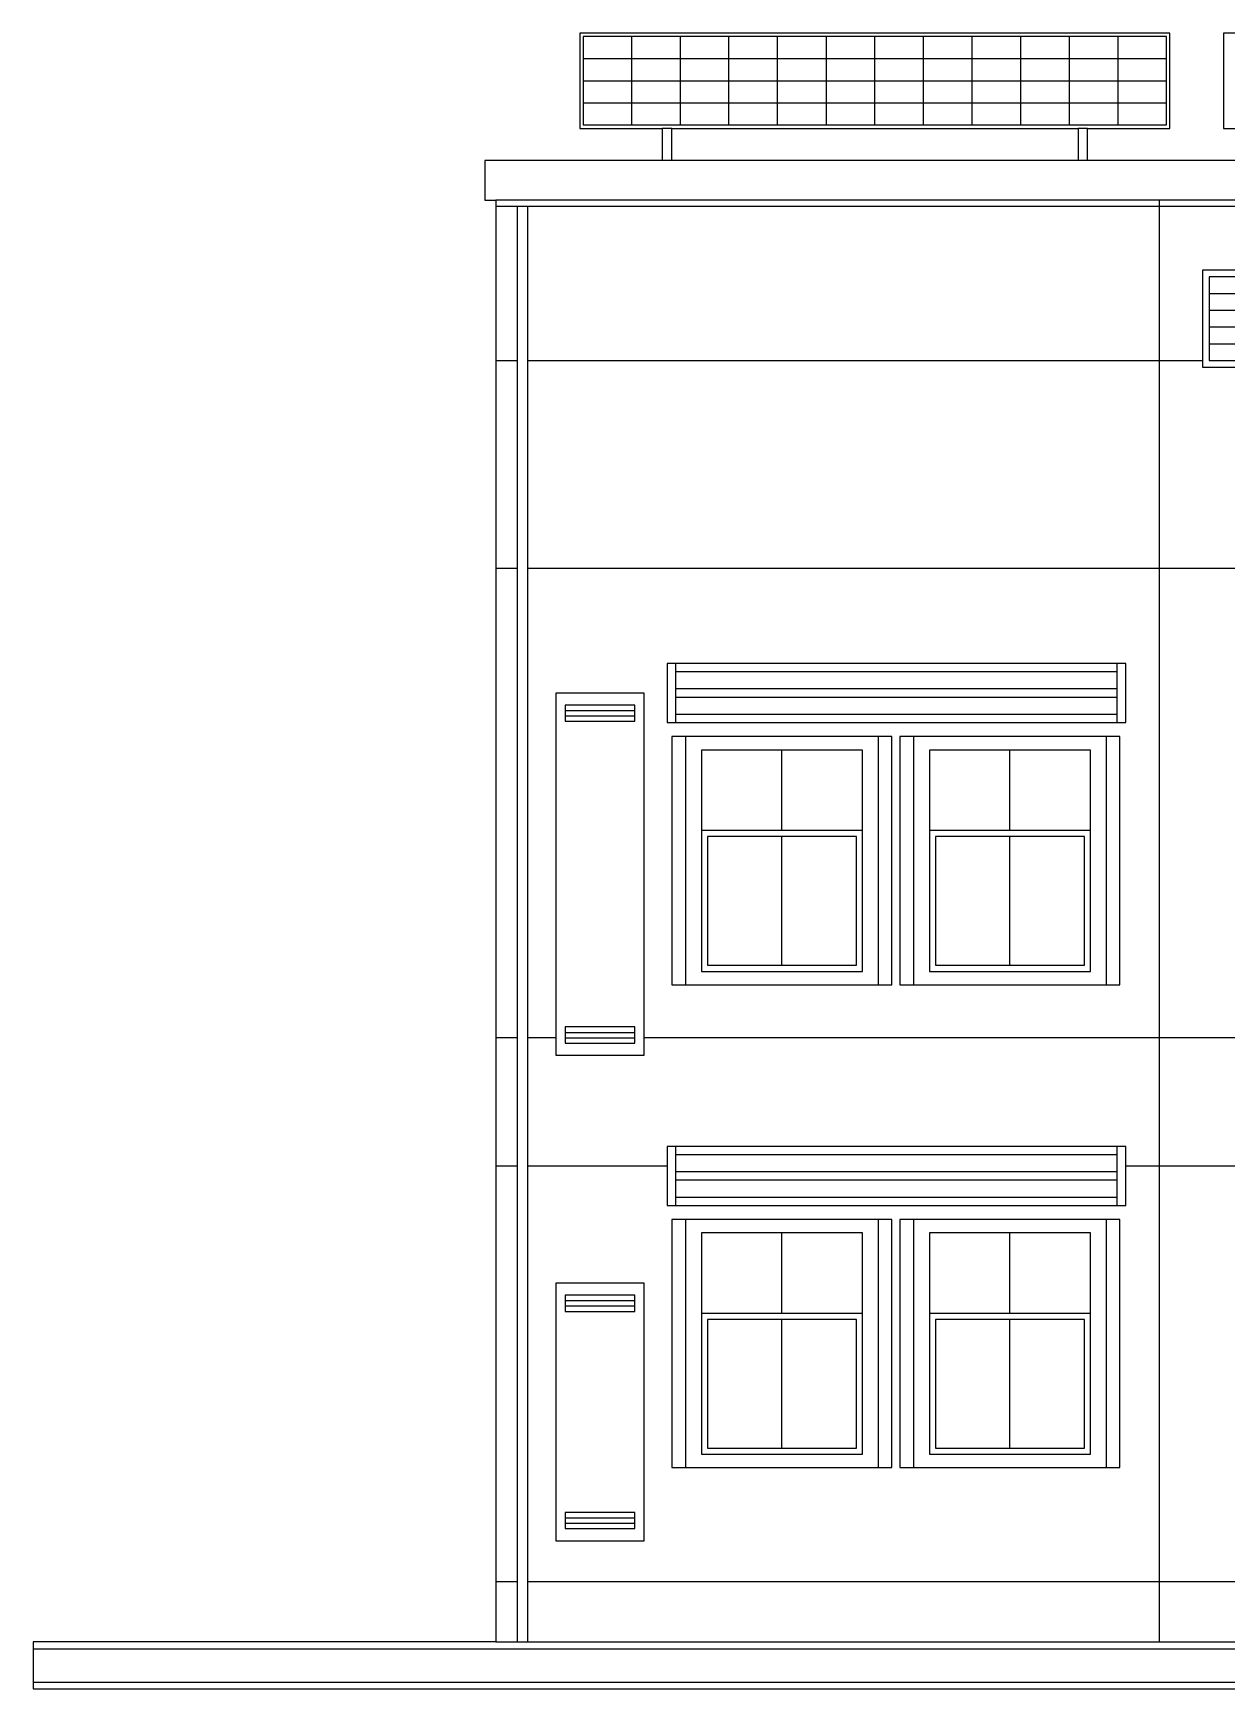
# Model space of a CAD drawing. Header units: inches. Extents: x 384.6 to 411.3, y 114.4 to 126.7.
# Drawn here: x 384.57 to 393.47, y 114.38 to 126.72 of the extents above; entities that cross this region are included whole.
import ezdxf

# ---------------------------------------------------------------- set-up
doc = ezdxf.new("R2010")
doc.units = ezdxf.units.IN
for name, color, linetype, lineweight in [('01_EXISTING_MASS', 7, 'Continuous', 25), ('02_NEW_FRAMES', 7, 'Continuous', 25), ('03_GLAZING', 7, 'Continuous', 25), ('04_EXTERNAL_SHADING', 7, 'Continuous', 25), ('05_SOLAR_PV', 7, 'Continuous', 25), ('06_VENTILATED_PANELS', 7, 'Continuous', 25), ('08_RAINWATER', 7, 'Continuous', 25)]:
    doc.layers.add(name, color=color, linetype=linetype, lineweight=lineweight)

msp = doc.modelspace()

# ---------------------------------------------------------------- linework, layer by layer
at = {"layer": '01_EXISTING_MASS'}
for points in [[(388.023, 125.475), (388.023, 125.43)], [(392.973, 125.475), (388.023, 125.475)], [(388.023, 125.43), (388.023, 124.28)], [(392.973, 125.43), (392.973, 125.475)], [(395.45, 125.475), (392.973, 125.475)], [(392.973, 124.28), (392.973, 125.43)], [(388.023, 124.28), (388.023, 122.732)], [(388.023, 124.28), (388.183, 124.28)], [(388.263, 124.28), (392.973, 124.28)], [(392.973, 122.732), (392.973, 124.28)], [(392.973, 124.28), (393.293, 124.28)], [(388.023, 122.732), (388.023, 119.232)], [(388.023, 122.732), (388.183, 122.732)], [(388.263, 122.732), (392.973, 122.732)], [(392.973, 119.232), (392.973, 122.732)], [(392.973, 122.732), (395.45, 122.732)], [(388.023, 119.232), (388.023, 118.275)], [(388.023, 119.232), (388.183, 119.232)], [(388.263, 119.232), (388.47, 119.232)], [(389.13, 119.232), (392.973, 119.232)], [(392.973, 118.275), (392.973, 119.232)], [(392.973, 119.232), (395.45, 119.232)], [(388.023, 118.275), (388.023, 115.175)], [(388.023, 118.275), (388.183, 118.275)], [(388.263, 118.275), (389.3, 118.275)], [(392.72, 118.275), (392.973, 118.275)], [(392.973, 115.175), (392.973, 118.275)], [(392.973, 118.275), (395.4, 118.275)], [(388.023, 115.175), (388.023, 114.725)], [(388.023, 115.175), (388.183, 115.175)], [(388.263, 115.175), (392.973, 115.175)], [(392.973, 114.725), (392.973, 115.175)], [(392.973, 115.175), (395.4, 115.175)], [(388.023, 114.725), (384.574, 114.725), (384.574, 114.675)], [(388.023, 114.725), (388.183, 114.725)], [(388.263, 114.725), (392.973, 114.725)], [(392.973, 114.725), (395.4, 114.725)], [(384.574, 114.675), (384.574, 114.425)], [(384.574, 114.675), (411.273, 114.675)], [(384.574, 114.425), (411.273, 114.425)], [(384.574, 114.425), (384.574, 114.375), (411.273, 114.375), (411.273, 114.425)]]:
    msp.add_lwpolyline(points, dxfattribs=at)
at = {"layer": '02_NEW_FRAMES'}
for points in [[(389.265, 125.771), (387.943, 125.771), (387.943, 125.475), (388.023, 125.475)], [(389.335, 125.771), (389.265, 125.771)], [(392.365, 125.771), (389.335, 125.771)], [(392.435, 125.771), (392.365, 125.771)], [(394.065, 125.771), (392.435, 125.771)], [(394.153, 124.28), (394.153, 124.953), (393.293, 124.953), (393.293, 124.28)], [(393.293, 124.28), (393.293, 124.23), (394.153, 124.23), (394.153, 124.28)], [(389.437, 121.475), (389.437, 119.625)], [(390.877, 121.475), (389.437, 121.475)], [(390.877, 119.625), (390.877, 121.475)], [(391.137, 121.475), (391.137, 119.625)], [(392.577, 121.475), (391.137, 121.475)], [(392.577, 119.625), (392.577, 121.475)], [(390.157, 121.375), (389.557, 121.375), (389.557, 120.775)], [(390.157, 120.775), (390.157, 121.375)], [(390.757, 120.775), (390.757, 121.375), (390.157, 121.375)], [(391.857, 121.375), (391.257, 121.375), (391.257, 120.775)], [(391.857, 120.775), (391.857, 121.375)], [(392.457, 120.775), (392.457, 121.375), (391.857, 121.375)], [(390.157, 120.775), (389.557, 120.775)], [(390.757, 120.775), (390.157, 120.775)], [(391.857, 120.775), (391.257, 120.775)], [(392.457, 120.775), (391.857, 120.775)], [(389.437, 119.625), (390.877, 119.625)], [(391.137, 119.625), (392.577, 119.625)], [(389.437, 117.875), (389.437, 116.025)], [(390.877, 117.875), (389.437, 117.875)], [(390.157, 117.775), (389.557, 117.775), (389.557, 117.175)], [(390.157, 117.175), (390.157, 117.775)], [(390.757, 117.175), (390.757, 117.775), (390.157, 117.775)], [(390.877, 116.025), (390.877, 117.875)], [(391.137, 117.875), (391.137, 116.025)], [(392.577, 117.875), (391.137, 117.875)], [(391.857, 117.775), (391.257, 117.775), (391.257, 117.175)], [(391.857, 117.175), (391.857, 117.775)], [(392.457, 117.175), (392.457, 117.775), (391.857, 117.775)], [(392.577, 116.025), (392.577, 117.875)], [(390.157, 117.175), (389.557, 117.175)], [(390.757, 117.175), (390.157, 117.175)], [(391.857, 117.175), (391.257, 117.175)], [(392.457, 117.175), (391.857, 117.175)], [(389.437, 116.025), (390.877, 116.025)], [(391.137, 116.025), (392.577, 116.025)]]:
    msp.add_lwpolyline(points, dxfattribs=at)
at = {"layer": '03_GLAZING'}
for points in [[(389.557, 120.775), (389.557, 119.725), (390.757, 119.725), (390.757, 120.775)], [(391.257, 120.775), (391.257, 119.725), (392.457, 119.725), (392.457, 120.775)], [(390.157, 120.73), (389.602, 120.73), (389.602, 119.77), (390.157, 119.77)], [(390.157, 119.77), (390.712, 119.77), (390.712, 120.73), (390.157, 120.73)], [(390.157, 119.77), (390.157, 120.73)], [(391.857, 120.73), (391.302, 120.73), (391.302, 119.77), (391.857, 119.77)], [(391.857, 119.77), (392.412, 119.77), (392.412, 120.73), (391.857, 120.73)], [(391.857, 119.77), (391.857, 120.73)], [(389.557, 117.175), (389.557, 116.125), (390.757, 116.125), (390.757, 117.175)], [(391.257, 117.175), (391.257, 116.125), (392.457, 116.125), (392.457, 117.175)], [(390.157, 117.13), (389.602, 117.13), (389.602, 116.17), (390.157, 116.17)], [(390.157, 116.17), (390.712, 116.17), (390.712, 117.13), (390.157, 117.13)], [(390.157, 116.17), (390.157, 117.13)], [(391.857, 117.13), (391.302, 117.13), (391.302, 116.17), (391.857, 116.17)], [(391.857, 116.17), (392.412, 116.17), (392.412, 117.13), (391.857, 117.13)], [(391.857, 116.17), (391.857, 117.13)]]:
    msp.add_lwpolyline(points, dxfattribs=at)
at = {"layer": '04_EXTERNAL_SHADING'}
for points in [[(389.265, 126.01), (389.265, 125.771)], [(389.335, 126.01), (389.265, 126.01)], [(389.335, 125.771), (389.335, 126.01)], [(392.365, 126.01), (392.365, 125.771)], [(392.435, 126.01), (392.365, 126.01)], [(392.435, 125.771), (392.435, 126.01)], [(389.365, 122.02), (389.3, 122.02), (389.3, 121.58), (389.365, 121.58)], [(389.365, 121.96), (389.365, 122.02)], [(392.655, 122.02), (389.365, 122.02)], [(392.655, 121.58), (392.72, 121.58), (392.72, 122.02), (392.655, 122.02)], [(392.655, 122.02), (392.655, 121.96)], [(389.365, 121.83), (389.365, 121.96)], [(389.365, 121.96), (392.655, 121.96)], [(392.655, 121.96), (392.655, 121.83)], [(389.365, 121.77), (389.365, 121.83)], [(392.655, 121.83), (389.365, 121.83)], [(389.365, 121.64), (389.365, 121.77)], [(389.365, 121.77), (392.655, 121.77)], [(392.655, 121.83), (392.655, 121.77)], [(392.655, 121.77), (392.655, 121.64)], [(389.365, 121.58), (389.365, 121.64)], [(392.655, 121.64), (389.365, 121.64)], [(392.655, 121.64), (392.655, 121.58)], [(389.437, 121.475), (389.337, 121.475), (389.337, 119.625), (389.437, 119.625)], [(389.365, 121.58), (392.655, 121.58)], [(390.877, 119.625), (390.977, 119.625), (390.977, 121.475), (390.877, 121.475)], [(391.137, 121.475), (391.037, 121.475), (391.037, 119.625), (391.137, 119.625)], [(392.577, 119.625), (392.677, 119.625), (392.677, 121.475), (392.577, 121.475)], [(389.365, 118.42), (389.3, 118.42), (389.3, 118.275)], [(389.365, 118.36), (389.365, 118.42)], [(392.655, 118.42), (389.365, 118.42)], [(392.655, 118.42), (392.655, 118.36)], [(392.72, 118.275), (392.72, 118.42), (392.655, 118.42)], [(389.3, 118.275), (389.3, 117.98), (389.365, 117.98)], [(389.365, 118.23), (389.365, 118.36)], [(389.365, 118.36), (392.655, 118.36)], [(392.655, 118.36), (392.655, 118.23)], [(392.655, 117.98), (392.72, 117.98), (392.72, 118.275)], [(389.365, 118.17), (389.365, 118.23)], [(392.655, 118.23), (389.365, 118.23)], [(389.365, 118.04), (389.365, 118.17)], [(389.365, 118.17), (392.655, 118.17)], [(392.655, 118.23), (392.655, 118.17)], [(392.655, 118.17), (392.655, 118.04)], [(389.365, 117.98), (389.365, 118.04)], [(392.655, 118.04), (389.365, 118.04)], [(392.655, 118.04), (392.655, 117.98)], [(389.365, 117.98), (392.655, 117.98)], [(389.437, 117.875), (389.337, 117.875), (389.337, 116.025), (389.437, 116.025)], [(390.877, 116.025), (390.977, 116.025), (390.977, 117.875), (390.877, 117.875)], [(391.137, 117.875), (391.037, 117.875), (391.037, 116.025), (391.137, 116.025)], [(392.577, 116.025), (392.677, 116.025), (392.677, 117.875), (392.577, 117.875)]]:
    msp.add_lwpolyline(points, dxfattribs=at)
at = {"layer": '05_SOLAR_PV'}
for points in [[(392.435, 126.01), (393.05, 126.01), (393.05, 126.72), (388.65, 126.72), (388.65, 126.01), (389.265, 126.01)], [(389.038, 126.695), (388.675, 126.695), (388.675, 126.53)], [(389.038, 126.53), (389.038, 126.695)], [(389.4, 126.695), (389.038, 126.695)], [(389.4, 126.53), (389.4, 126.695)], [(389.762, 126.695), (389.4, 126.695)], [(389.762, 126.53), (389.762, 126.695)], [(390.125, 126.695), (389.762, 126.695)], [(390.125, 126.53), (390.125, 126.695)], [(390.488, 126.695), (390.125, 126.695)], [(390.488, 126.53), (390.488, 126.695)], [(390.85, 126.695), (390.488, 126.695)], [(390.85, 126.53), (390.85, 126.695)], [(391.212, 126.695), (390.85, 126.695)], [(391.212, 126.53), (391.212, 126.695)], [(391.575, 126.695), (391.212, 126.695)], [(391.575, 126.53), (391.575, 126.695)], [(391.938, 126.695), (391.575, 126.695)], [(391.938, 126.53), (391.938, 126.695)], [(392.3, 126.695), (391.938, 126.695)], [(392.3, 126.53), (392.3, 126.695)], [(392.663, 126.695), (392.3, 126.695)], [(392.663, 126.53), (392.663, 126.695)], [(393.025, 126.53), (393.025, 126.695), (392.663, 126.695)], [(397.235, 126.01), (397.85, 126.01), (397.85, 126.72), (393.45, 126.72), (393.45, 126.01), (394.065, 126.01)], [(388.675, 126.53), (388.675, 126.365)], [(388.675, 126.53), (389.038, 126.53)], [(389.038, 126.365), (389.038, 126.53)], [(389.038, 126.53), (389.4, 126.53)], [(389.4, 126.365), (389.4, 126.53)], [(389.4, 126.53), (389.762, 126.53)], [(389.762, 126.365), (389.762, 126.53)], [(389.762, 126.53), (390.125, 126.53)], [(390.125, 126.365), (390.125, 126.53)], [(390.125, 126.53), (390.488, 126.53)], [(390.488, 126.365), (390.488, 126.53)], [(390.488, 126.53), (390.85, 126.53)], [(390.85, 126.365), (390.85, 126.53)], [(390.85, 126.53), (391.212, 126.53)], [(391.212, 126.365), (391.212, 126.53)], [(391.212, 126.53), (391.575, 126.53)], [(391.575, 126.365), (391.575, 126.53)], [(391.575, 126.53), (391.938, 126.53)], [(391.938, 126.365), (391.938, 126.53)], [(391.938, 126.53), (392.3, 126.53)], [(392.3, 126.365), (392.3, 126.53)], [(392.3, 126.53), (392.663, 126.53)], [(392.663, 126.365), (392.663, 126.53)], [(392.663, 126.53), (393.025, 126.53)], [(393.025, 126.365), (393.025, 126.53)], [(388.675, 126.365), (388.675, 126.2)], [(388.675, 126.365), (389.038, 126.365)], [(389.038, 126.2), (389.038, 126.365)], [(389.038, 126.365), (389.4, 126.365)], [(389.4, 126.2), (389.4, 126.365)], [(389.4, 126.365), (389.762, 126.365)], [(389.762, 126.2), (389.762, 126.365)], [(389.762, 126.365), (390.125, 126.365)], [(390.125, 126.2), (390.125, 126.365)], [(390.125, 126.365), (390.488, 126.365)], [(390.488, 126.2), (390.488, 126.365)], [(390.488, 126.365), (390.85, 126.365)], [(390.85, 126.2), (390.85, 126.365)], [(390.85, 126.365), (391.212, 126.365)], [(391.212, 126.2), (391.212, 126.365)], [(391.212, 126.365), (391.575, 126.365)], [(391.575, 126.2), (391.575, 126.365)], [(391.575, 126.365), (391.938, 126.365)], [(391.938, 126.2), (391.938, 126.365)], [(391.938, 126.365), (392.3, 126.365)], [(392.3, 126.2), (392.3, 126.365)], [(392.3, 126.365), (392.663, 126.365)], [(392.663, 126.2), (392.663, 126.365)], [(392.663, 126.365), (393.025, 126.365)], [(393.025, 126.2), (393.025, 126.365)], [(388.675, 126.2), (389.038, 126.2)], [(388.675, 126.2), (388.675, 126.035), (389.038, 126.035)], [(389.038, 126.035), (389.038, 126.2)], [(389.038, 126.2), (389.4, 126.2)], [(389.4, 126.035), (389.4, 126.2)], [(389.4, 126.2), (389.762, 126.2)], [(389.762, 126.035), (389.762, 126.2)], [(389.762, 126.2), (390.125, 126.2)], [(390.125, 126.035), (390.125, 126.2)], [(390.125, 126.2), (390.488, 126.2)], [(390.488, 126.035), (390.488, 126.2)], [(390.488, 126.2), (390.85, 126.2)], [(390.85, 126.035), (390.85, 126.2)], [(390.85, 126.2), (391.212, 126.2)], [(391.212, 126.035), (391.212, 126.2)], [(391.212, 126.2), (391.575, 126.2)], [(391.575, 126.035), (391.575, 126.2)], [(391.575, 126.2), (391.938, 126.2)], [(391.938, 126.035), (391.938, 126.2)], [(391.938, 126.2), (392.3, 126.2)], [(392.3, 126.035), (392.3, 126.2)], [(392.3, 126.2), (392.663, 126.2)], [(392.663, 126.035), (393.025, 126.035), (393.025, 126.2)], [(392.663, 126.035), (392.663, 126.2)], [(392.663, 126.2), (393.025, 126.2)], [(389.038, 126.035), (389.4, 126.035)], [(389.335, 126.01), (392.365, 126.01)], [(389.4, 126.035), (389.762, 126.035)], [(389.762, 126.035), (390.125, 126.035)], [(390.125, 126.035), (390.488, 126.035)], [(390.488, 126.035), (390.85, 126.035)], [(390.85, 126.035), (391.212, 126.035)], [(391.212, 126.035), (391.575, 126.035)], [(391.575, 126.035), (391.938, 126.035)], [(391.938, 126.035), (392.3, 126.035)], [(392.3, 126.035), (392.663, 126.035)]]:
    msp.add_lwpolyline(points, dxfattribs=at)
at = {"layer": '06_VENTILATED_PANELS'}
for points in [[(394.103, 124.779), (394.103, 124.903), (393.343, 124.903), (393.343, 124.779)], [(393.343, 124.779), (393.343, 124.654)], [(393.343, 124.779), (394.103, 124.779)], [(393.343, 124.654), (393.343, 124.529)], [(393.343, 124.654), (394.103, 124.654)], [(393.343, 124.529), (393.343, 124.404)], [(393.343, 124.529), (394.103, 124.529)], [(393.343, 124.404), (394.103, 124.404)], [(393.343, 124.404), (393.343, 124.28), (394.103, 124.28), (394.103, 124.404)], [(389.13, 119.232), (389.13, 121.8), (388.47, 121.8), (388.47, 119.232)], [(389.06, 121.67), (389.06, 121.71), (388.54, 121.71), (388.54, 121.67)], [(388.54, 121.67), (388.54, 121.63)], [(388.54, 121.67), (389.06, 121.67)], [(388.54, 121.63), (389.06, 121.63)], [(388.54, 121.63), (388.54, 121.59), (389.06, 121.59), (389.06, 121.63)], [(389.06, 121.63), (389.06, 121.67)], [(389.06, 119.27), (389.06, 119.31), (388.54, 119.31), (388.54, 119.27)], [(388.54, 119.27), (388.54, 119.23)], [(388.54, 119.27), (389.06, 119.27)], [(389.06, 119.23), (389.06, 119.27)], [(388.47, 119.232), (388.47, 119.1), (389.13, 119.1), (389.13, 119.232)], [(388.54, 119.23), (389.06, 119.23)], [(388.54, 119.23), (388.54, 119.19), (389.06, 119.19), (389.06, 119.23)], [(389.06, 117.27), (389.06, 117.31), (388.54, 117.31), (388.54, 117.27)], [(388.54, 117.27), (388.54, 117.23)], [(388.54, 117.27), (389.06, 117.27)], [(388.54, 117.23), (389.06, 117.23)], [(388.54, 117.23), (388.54, 117.19), (389.06, 117.19), (389.06, 117.23)], [(389.06, 117.23), (389.06, 117.27)], [(389.06, 115.65), (389.06, 115.69), (388.54, 115.69), (388.54, 115.65)], [(388.54, 115.65), (388.54, 115.61)], [(388.54, 115.65), (389.06, 115.65)], [(388.54, 115.61), (389.06, 115.61)], [(388.54, 115.61), (388.54, 115.57), (389.06, 115.57), (389.06, 115.61)], [(389.06, 115.61), (389.06, 115.65)]]:
    msp.add_lwpolyline(points, dxfattribs=at)
msp.add_lwpolyline([(388.47, 115.48), (389.13, 115.48), (389.13, 117.4), (388.47, 117.4)], close=True, dxfattribs=at)
at = {"layer": '08_RAINWATER'}
for points in [[(388.023, 125.43), (388.183, 125.43)], [(388.183, 125.43), (388.183, 124.28)], [(388.183, 125.43), (388.263, 125.43)], [(388.263, 124.28), (388.263, 125.43)], [(388.263, 125.43), (392.973, 125.43)], [(392.973, 125.43), (395.45, 125.43)], [(388.183, 124.28), (388.183, 122.732)], [(388.263, 122.732), (388.263, 124.28)], [(388.183, 122.732), (388.183, 119.232)], [(388.263, 119.232), (388.263, 122.732)], [(388.183, 119.232), (388.183, 118.275)], [(388.263, 118.275), (388.263, 119.232)], [(388.183, 118.275), (388.183, 115.175)], [(388.263, 115.175), (388.263, 118.275)], [(388.183, 115.175), (388.183, 114.725)], [(388.263, 114.725), (388.263, 115.175)], [(388.183, 114.725), (388.263, 114.725)]]:
    msp.add_lwpolyline(points, dxfattribs=at)

doc.saveas('drawing.dxf')
